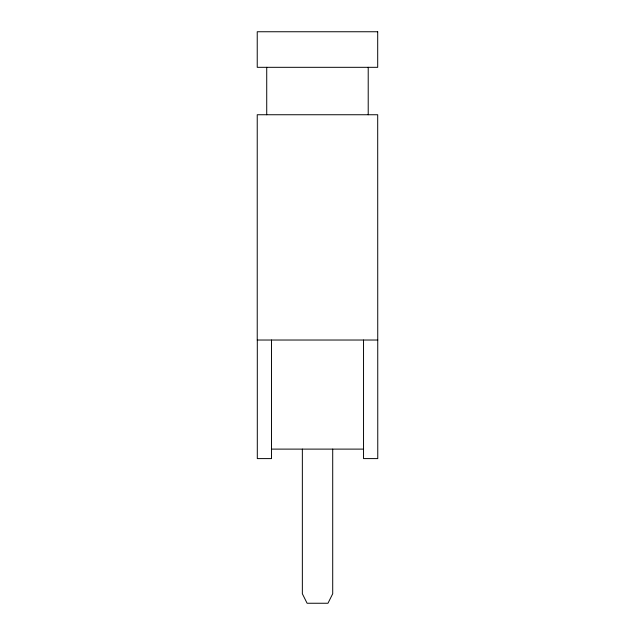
<?xml version="1.0" encoding="UTF-8"?>
<svg xmlns="http://www.w3.org/2000/svg" width="635" height="635" viewBox="0 0 635 635"><rect width="100%" height="100%" fill="white"/><g stroke="black" fill="none" stroke-linecap="round" stroke-linejoin="round"><path stroke-width="0.95" d="M363.537 340.027L363.537 458.597L377.769 458.597L377.698 114.745L257.231 114.745L257.231 340.027L377.769 340.027M271.526 449.112L363.537 449.112M368.213 67.318L368.213 114.745M332.708 449.112L332.708 593.765L327.97 603.25L307.102 603.25L302.355 593.765L302.355 449.112M271.526 340.027L271.526 458.597L257.302 458.597L257.302 340.027M266.724 67.318L266.724 114.745M377.698 31.75L257.231 31.75L257.231 67.318L377.698 67.318L377.698 31.75"/></g></svg>
